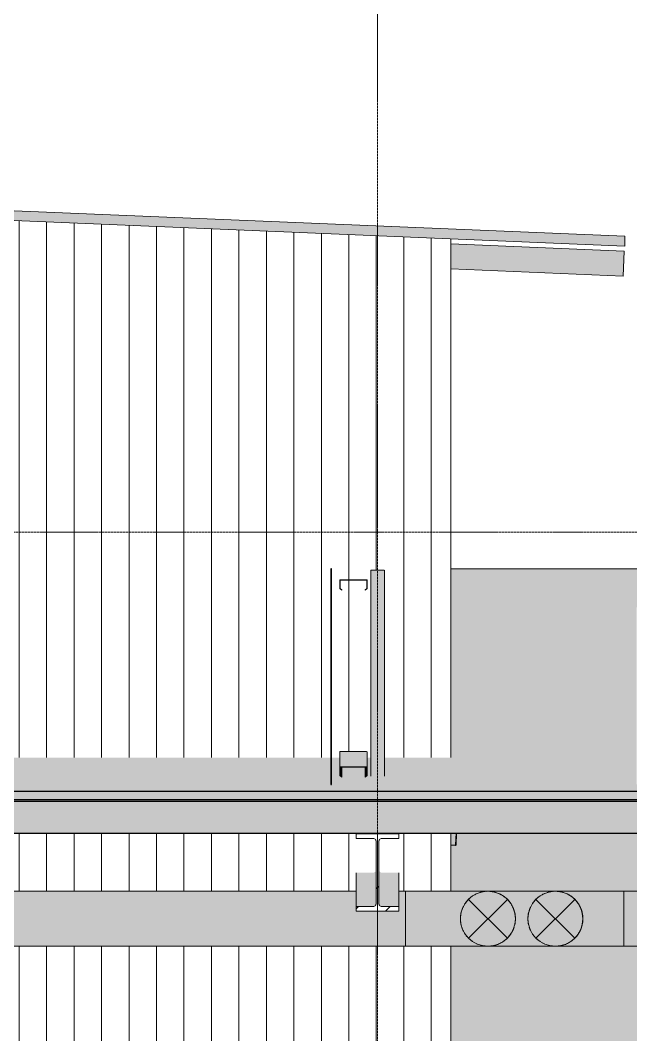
# Model space of a CAD drawing. Header units: inches. Extents: x -54880 to -186, y -265 to 853.
# Drawn here: x -19276.5 to -19098.8, y 105.5 to 401.1 of the extents above; entities that cross this region are included whole.
import ezdxf

# ---------------------------------------------------------------- set-up
doc = ezdxf.new("R2010")
doc.units = ezdxf.units.IN
doc.header["$MEASUREMENT"] = 0
doc.linetypes.add('Grid Line 1_2_', pattern=[0.875, 0.5, -0.125, 0.125, -0.125])
for name, color, linetype, lineweight in [('A-CLNG', 13, 'Continuous', 9), ('A-FLOR-LEVL', 51, 'Continuous', 9), ('A-ROOF', 132, 'Continuous', 9), ('A-WALL-PATT', 111, 'Continuous', 9), ('I-WALL', 2, 'Continuous', 9), ('L-SITE-WALL', 31, 'Continuous', 9), ('M-HVAC-DUCT', 70, 'Continuous', 9), ('M-HVAC-DUCT-ANNO', 70, 'Continuous', 9), ('S-BEAM', 12, 'Continuous', 9), ('S-COLS', 52, 'Continuous', 9), ('S-GRID', 1, 'Continuous', 9)]:
    doc.layers.add(name, color=color, linetype=linetype, lineweight=lineweight)
pattern_1 = [(45, (22032.004, 107.706), (-19.007, 19.007), []), (45, (22032.004, 136.506), (-19.007, 19.007), [])]

# ---------------------------------------------------------------- blocks, each defined once
blk = doc.blocks.new('W-Wide Flange - W21X166-816541-Section 7')
at = {"layer": 'S-BEAM'}
for points in [[(22356.16, 164.02), (22356.25, 164.02), (22356.25, 164.2), (22343.85, 164.2), (22343.85, 164.02), (22351.32, 164.02)], [(22348.79, 142.86), (22348.79, 152.7), (22343.85, 152.7), (22343.85, 142.86), (22346.48, 142.86)], [(22348.79, 142.86), (22349.23, 142.99), (22349.48, 143.2), (22349.66, 143.56), (22349.68, 143.76), (22349.65, 153.36), (22349.41, 152.96), (22348.99, 152.73), (22348.79, 152.7), (22348.79, 142.89)], [(22351.32, 142.86), (22351.31, 152.7), (22350.87, 152.82), (22350.55, 153.15), (22350.43, 153.59), (22350.46, 143.53), (22350.69, 143.13), (22350.93, 142.95), (22351.32, 142.86)], [(22356.16, 142.86), (22356.25, 142.86), (22356.25, 152.7), (22351.32, 152.7), (22351.32, 142.86)]]:
    blk.add_hatch(color=256, dxfattribs=at).paths.add_polyline_path(points, flags=0)
h = blk.add_hatch(dxfattribs=at)
h.set_pattern_fill('FP_10', color=256, style=0, pattern_type=2)
h.set_pattern_definition(pattern_1)
h.paths.add_polyline_path([(22343.85, 141.5), (22356.25, 141.5), (22356.25, 142.86), (22351.12, 142.89), (22350.76, 143.06), (22350.52, 143.37), (22350.43, 143.76), (22350.45, 161.97), (22350.62, 162.33), (22350.93, 162.57), (22351.32, 162.66), (22356.25, 162.66), (22356.25, 164.02), (22343.85, 164.02), (22343.85, 162.66), (22348.99, 162.64), (22349.34, 162.47), (22349.59, 162.16), (22349.68, 161.77), (22349.66, 143.56), (22349.48, 143.2), (22349.17, 142.95), (22348.79, 142.86), (22343.85, 142.86), (22343.85, 142.05)], flags=0)
for p, q in [((22343.85, 164.02), (22343.85, 164.2)), ((22356.25, 164.02), (22356.25, 164.2)), ((22343.85, 152.7), (22343.85, 142.86)), ((22356.25, 142.86), (22356.25, 152.7))]:
    blk.add_line(p, q, dxfattribs=at)
at = {"layer": 'S-BEAM', "lineweight": 15}
for p, q in [((22356.25, 164.02), (22343.85, 164.02)), ((22343.85, 164.02), (22343.85, 162.66)), ((22343.85, 162.66), (22348.79, 162.66)), ((22351.32, 162.66), (22356.25, 162.66)), ((22356.25, 162.66), (22356.25, 164.02)), ((22349.68, 161.77), (22349.68, 143.76)), ((22350.43, 143.76), (22350.43, 161.77)), ((22348.79, 142.86), (22343.85, 142.86)), ((22343.85, 142.86), (22343.85, 141.5)), ((22356.25, 142.86), (22351.32, 142.86)), ((22356.25, 141.5), (22356.25, 142.86)), ((22343.85, 141.5), (22356.25, 141.5))]:
    blk.add_line(p, q, dxfattribs=at)
at = {"layer": 'S-BEAM', "lineweight": 15, "flags": 128}
for points in [[(22348.79, 162.66), (22348.99, 162.64), (22349.17, 162.57), (22349.34, 162.47), (22349.48, 162.33), (22349.59, 162.16), (22349.66, 161.97), (22349.68, 161.77)], [(22350.43, 161.77), (22350.45, 161.97), (22350.52, 162.16), (22350.62, 162.33), (22350.76, 162.47), (22350.93, 162.57), (22351.12, 162.64), (22351.32, 162.66)], [(22349.68, 143.76), (22349.66, 143.56), (22349.59, 143.37), (22349.48, 143.2), (22349.34, 143.06), (22349.17, 142.95), (22348.99, 142.89), (22348.79, 142.86)], [(22351.32, 142.86), (22351.12, 142.89), (22350.93, 142.95), (22350.76, 143.06), (22350.62, 143.2), (22350.52, 143.37), (22350.45, 143.56), (22350.43, 143.76)]]:
    blk.add_lwpolyline(points, dxfattribs=at)
blk = doc.blocks.new('Girt_C - 8_D-947122-Section 7')
at = {"layer": 'S-BEAM', "lineweight": 15}
for p, q in [((22339.05, 237.89), (22339.05, 235.52)), ((22339.16, 235.57), (22339.16, 237.89)), ((22346.87, 238.07), (22339.24, 238.07)), ((22339.24, 237.96), (22346.87, 237.96)), ((22346.94, 237.89), (22346.94, 235.57)), ((22347.05, 235.52), (22347.05, 237.89)), ((22339.05, 235.52), (22339.63, 235.04)), ((22339.7, 235.12), (22339.16, 235.57)), ((22339.63, 235.04), (22339.7, 235.12)), ((22346.94, 235.57), (22346.41, 235.12)), ((22346.41, 235.12), (22346.48, 235.04)), ((22346.48, 235.04), (22347.05, 235.52))]:
    blk.add_line(p, q, dxfattribs=at)
for centre, radius, start, end in [((22339.24, 237.89), 0.188, 90, 180), ((22339.24, 237.89), 0.0782, 90, 176.9576), ((22346.87, 237.89), 0.188, 0, 90), ((22346.87, 237.89), 0.0782, 2.1227, 90)]:
    blk.add_arc(centre, radius, start, end, dxfattribs=at)
blk = doc.blocks.new('Girt_C - 8_D-V218-Section 7')
at = {"layer": 'S-BEAM'}
for points in [[(22339.05, 183.4), (22339.17, 183.57), (22339.24, 183.59), (22339.24, 188.03), (22339.08, 187.94), (22339.05, 187.84)], [(22339.24, 183.59), (22346.87, 183.59), (22346.87, 188.03), (22339.24, 188.03)], [(22347.05, 183.4), (22347.03, 187.94), (22346.87, 188.03), (22346.94, 183.57), (22347.04, 183.47)], [(22339.7, 180.63), (22339.7, 183.48), (22339.24, 183.48), (22339.24, 181.01)]]:
    blk.add_hatch(color=256, dxfattribs=at).paths.add_polyline_path(points, flags=0)
h = blk.add_hatch(dxfattribs=at)
h.set_pattern_fill('FP_10', color=256, style=0, pattern_type=2)
h.set_pattern_definition(pattern_1)
h.paths.add_polyline_path([(22339.63, 180.55), (22339.7, 180.63), (22339.16, 181.08), (22339.16, 183.4), (22339.05, 183.4), (22339.05, 181.03)], flags=0)
h.paths.add_polyline_path([(22346.48, 180.55), (22347.05, 181.03), (22347.05, 183.4), (22346.94, 183.4), (22346.94, 181.08), (22346.41, 180.63), (22346.48, 180.55)], flags=0)
h.paths.add_polyline_path([(22339.24, 183.48), (22346.87, 183.48), (22346.87, 183.59), (22339.24, 183.59)], flags=0)
h = blk.add_hatch(color=256, dxfattribs=at)
h.paths.add_polyline_path([(22346.41, 180.63), (22346.87, 181.01), (22346.87, 183.48), (22346.41, 183.48)], flags=0)
h.paths.add_polyline_path([(22346.87, 181.01), (22346.94, 181.08), (22346.87, 181.03)], flags=0)
for p, q in [((22339.05, 187.84), (22339.05, 183.4)), ((22339.24, 188.03), (22346.87, 188.03)), ((22347.05, 183.4), (22347.05, 187.84)), ((22339.16, 183.57), (22339.16, 183.4)), ((22339.16, 183.57), (22339.16, 183.4)), ((22339.7, 183.48), (22339.7, 180.63)), ((22346.41, 183.48), (22346.41, 180.63)), ((22346.94, 183.57), (22346.94, 183.4)), ((22346.94, 183.57), (22346.94, 183.4))]:
    blk.add_line(p, q, dxfattribs=at)
at = {"layer": 'S-BEAM', "lineweight": 15}
for p, q in [((22339.05, 183.4), (22339.05, 181.03)), ((22339.16, 181.08), (22339.16, 183.4)), ((22346.87, 183.59), (22339.24, 183.59)), ((22339.24, 183.48), (22346.87, 183.48)), ((22346.94, 183.4), (22346.94, 181.08)), ((22347.05, 181.03), (22347.05, 183.4)), ((22339.05, 181.03), (22339.63, 180.55)), ((22339.7, 180.63), (22339.16, 181.08)), ((22339.63, 180.55), (22339.7, 180.63)), ((22346.94, 181.08), (22346.41, 180.63)), ((22346.41, 180.63), (22346.48, 180.55)), ((22346.48, 180.55), (22347.05, 181.03))]:
    blk.add_line(p, q, dxfattribs=at)
at = {"layer": 'S-BEAM', "lineweight": 15, "flags": 128}
for points in [[(22339.24, 183.59), (22339.17, 183.57), (22339.11, 183.53), (22339.07, 183.47), (22339.05, 183.4)], [(22339.16, 183.4), (22339.17, 183.44), (22339.2, 183.47), (22339.24, 183.48)], [(22347.05, 183.4), (22347.04, 183.47), (22347, 183.53), (22346.94, 183.57), (22346.87, 183.59)], [(22346.87, 183.48), (22346.9, 183.47), (22346.93, 183.44), (22346.94, 183.4)]]:
    blk.add_lwpolyline(points, dxfattribs=at)
at = {"layer": 'S-BEAM'}
for centre, start_param, end_param in [((22339.24, 187.84), 1.570796, 3.141593), ((22346.87, 187.84), 0, 1.570796)]:
    blk.add_ellipse(centre, major_axis=(0.188, 0), ratio=0.999133, start_param=start_param, end_param=end_param, dxfattribs=at)
blk = doc.blocks.new('Girt_Z - 8_D-V223-Section 7')
at = {"layer": 'S-BEAM'}
h = blk.add_hatch(color=256, dxfattribs=at)
h.paths.add_polyline_path([(22372.71, 160.66), (22372.72, 160.77), (22371.37, 160.78), (22371.37, 160.72)], flags=0)
h.paths.add_polyline_path([(22372.91, 160.84), (22373, 164.2), (22372.94, 164.2), (22372.8, 160.85)], flags=0)
for p, q in [((22372.94, 164.2), (22372.8, 160.85)), ((22372.91, 160.84), (22373.05, 164.2)), ((22372.72, 160.77), (22371.37, 160.83)), ((22371.37, 160.72), (22372.71, 160.66))]:
    blk.add_line(p, q, dxfattribs=at)
for radius, start in [(0.188, 267.6141), (0.0782, 270.6564)]:
    blk.add_arc((22372.72, 160.85), radius, start, 357.6141, dxfattribs=at)
blk = doc.blocks.new('Dimension Lumber - 2x8-945068-Section 7')
at = {"layer": 'S-BEAM'}
blk.add_hatch(color=256, dxfattribs=at).paths.add_polyline_path([(22421.54, 326.6), (22421.85, 333.84), (22371.37, 335.95), (22371.37, 328.69), (22414.26, 326.9)], flags=0)
for p, q in [((22371.37, 335.95), (22421.85, 333.84)), ((22421.85, 333.84), (22421.54, 326.6)), ((22371.37, 328.69), (22421.54, 326.6))]:
    blk.add_line(p, q, dxfattribs=at)
blk = doc.blocks.new('Round Elbow - 1_5 D-V231-Section 7')
at = {"layer": 'M-HVAC-DUCT'}
for points in [[(22437.47, 139.29), (22437.72, 139.29), (22437.72, 147.29), (22421.72, 147.29), (22421.72, 139.29), (22437.29, 139.29)], [(22444.69, 131.29), (22444.67, 131.36), (22442.59, 131.96), (22442.25, 132.08), (22440.45, 133.31), (22439.31, 134.54), (22438.47, 135.93), (22437.92, 137.51), (22437.72, 139.29), (22421.72, 139.29), (22421.72, 131.29), (22443.94, 131.29)]]:
    blk.add_hatch(color=256, dxfattribs=at).paths.add_polyline_path(points, flags=0)
for p, q in [((22421.72, 139.29), (22421.72, 147.29)), ((22421.72, 131.29), (22421.72, 139.29))]:
    blk.add_line(p, q, dxfattribs=at)
at = {"layer": 'M-HVAC-DUCT', "flags": 128}
for points in [[(22421.72, 147.29), (22422.68, 147.29), (22423.63, 147.29), (22424.59, 147.29), (22425.54, 147.29), (22426.48, 147.29), (22427.42, 147.29), (22428.35, 147.29), (22429.27, 147.29), (22430.17, 147.29), (22431.06, 147.29), (22431.94, 147.29), (22432.8, 147.29), (22433.64, 147.29), (22434.47, 147.29), (22435.27, 147.29), (22436.05, 147.29), (22436.81, 147.29), (22437.54, 147.29), (22437.72, 147.29)], [(22453.72, 139.29), (22453.71, 138.97), (22453.69, 138.65), (22453.66, 138.33), (22453.61, 138.01), (22453.56, 137.7), (22453.49, 137.38)], [(22453.48, 137.36), (22453.41, 137.08), (22453.31, 136.77), (22453.2, 136.47), (22453.09, 136.17), (22452.95, 135.88), (22452.81, 135.59), (22452.66, 135.31), (22452.49, 135.04), (22452.32, 134.77), (22452.13, 134.51), (22451.94, 134.26), (22451.73, 134.01), (22451.52, 133.77), (22451.29, 133.55), (22451.06, 133.33), (22450.81, 133.12), (22450.56, 132.92), (22450.3, 132.73), (22450.04, 132.55), (22449.77, 132.39), (22449.49, 132.23), (22449.2, 132.09), (22448.91, 131.95), (22448.62, 131.83), (22448.32, 131.72), (22448.01, 131.62), (22447.7, 131.54), (22447.39, 131.46), (22447.08, 131.4), (22446.76, 131.35), (22446.44, 131.32), (22446.12, 131.3), (22445.8, 131.29), (22445.72, 131.29)], [(22445.7, 131.29), (22445.64, 131.29), (22445.54, 131.29), (22445.41, 131.29), (22445.24, 131.29), (22445.03, 131.29), (22444.78, 131.29), (22444.5, 131.29), (22444.18, 131.29), (22443.82, 131.29), (22443.43, 131.29), (22443, 131.29), (22442.54, 131.29), (22442.05, 131.29), (22441.52, 131.29), (22440.97, 131.29), (22440.38, 131.29), (22439.76, 131.29), (22439.11, 131.29), (22438.44, 131.29), (22437.74, 131.29), (22437.01, 131.29), (22436.26, 131.29), (22435.48, 131.29), (22434.68, 131.29), (22433.87, 131.29), (22433.03, 131.29), (22432.17, 131.29), (22431.3, 131.29), (22430.41, 131.29), (22429.51, 131.29), (22428.6, 131.29), (22427.67, 131.29), (22426.74, 131.29), (22425.8, 131.29), (22424.85, 131.29), (22423.89, 131.29), (22422.94, 131.29), (22421.98, 131.29), (22421.72, 131.29)]]:
    blk.add_lwpolyline(points, dxfattribs=at)
blk = doc.blocks.new('Round Elbow - 1_5 D-V232-Section 7')
at = {"layer": 'M-HVAC-DUCT'}
for points in [[(22392.82, 139.29), (22393.84, 139.29), (22394.07, 141.2), (22394.89, 143.21), (22395.85, 144.59), (22397.29, 145.87), (22399, 146.77), (22401.06, 147.23), (22383.46, 147.15), (22385.31, 146.61), (22385.7, 146.47), (22387.4, 145.32), (22388.47, 144.22), (22389.4, 142.76), (22389.99, 141.07), (22390.19, 139.29), (22392.05, 139.29)], [(22385.03, 131.29), (22400.79, 131.36), (22398.71, 131.96), (22398.37, 132.08), (22396.85, 133.03), (22395.58, 134.3), (22394.63, 135.81), (22393.99, 137.89), (22393.84, 139.29), (22390.19, 139.29), (22389.95, 137.36), (22389.27, 135.57), (22388.18, 133.98), (22386.68, 132.67), (22385.03, 131.81), (22383.15, 131.34), (22384.6, 131.29)]]:
    blk.add_hatch(color=256, dxfattribs=at).paths.add_polyline_path(points, flags=0)
h = blk.add_hatch(color=256, dxfattribs=at)
h.paths.add_polyline_path([(22401.84, 131.29), (22402.35, 131.34), (22401.32, 131.34)], flags=0)
h.paths.add_polyline_path([(22403.18, 131.44), (22403.62, 131.49), (22403.38, 131.49)], flags=0)
h.paths.add_polyline_path([(22404.96, 131.96), (22405.31, 132.08), (22405.16, 132.06)], flags=0)
h.paths.add_polyline_path([(22406.58, 132.88), (22406.82, 133.03), (22406.73, 133.01)], flags=0)
h.paths.add_polyline_path([(22407.94, 134.14), (22408.09, 134.3), (22408.14, 134.44)], flags=0)
h.paths.add_polyline_path([(22408.97, 135.69), (22409.04, 135.81), (22409.09, 136.02)], flags=0)
h.paths.add_polyline_path([(22409.61, 137.44), (22409.64, 137.51), (22409.84, 139.29)], flags=0)
h.paths.add_polyline_path([(22404.19, 146.89), (22403.62, 147.09), (22403.18, 147.13)], flags=0)
at = {"layer": 'M-HVAC-DUCT', "flags": 128}
for points in [[(22381.94, 147.29), (22382.6, 147.29), (22383.54, 147.29), (22384.47, 147.29), (22385.39, 147.29), (22386.29, 147.29), (22387.18, 147.29), (22388.06, 147.29), (22388.92, 147.29), (22389.76, 147.29), (22390.59, 147.29), (22391.39, 147.29), (22392.17, 147.29), (22392.93, 147.29), (22393.66, 147.29), (22394.37, 147.29), (22395.05, 147.29), (22395.71, 147.29), (22396.33, 147.29), (22396.93, 147.29), (22397.5, 147.29), (22398.03, 147.29), (22398.53, 147.29), (22399, 147.29), (22399.44, 147.29), (22399.84, 147.29), (22400.21, 147.29), (22400.54, 147.29), (22400.83, 147.29), (22401.09, 147.29), (22401.31, 147.29), (22401.49, 147.29), (22401.63, 147.29), (22401.74, 147.29), (22401.81, 147.29), (22401.84, 147.29), (22401.84, 147.29)], [(22401.84, 147.29), (22402.16, 147.28), (22402.48, 147.26), (22402.79, 147.23), (22403.11, 147.18), (22403.43, 147.13), (22403.74, 147.06), (22404.05, 146.97), (22404.35, 146.88), (22404.65, 146.77), (22404.95, 146.65), (22405.24, 146.52), (22405.53, 146.38), (22405.81, 146.23), (22406.09, 146.06), (22406.35, 145.89), (22406.61, 145.7), (22406.87, 145.51), (22407.11, 145.3), (22407.35, 145.08), (22407.58, 144.86), (22407.79, 144.63), (22408, 144.38), (22408.2, 144.13), (22408.39, 143.87), (22408.57, 143.61), (22408.74, 143.34), (22408.89, 143.06), (22409.04, 142.77), (22409.17, 142.48), (22409.29, 142.18), (22409.4, 141.88), (22409.5, 141.58), (22409.59, 141.27), (22409.66, 140.96), (22409.72, 140.65), (22409.77, 140.33), (22409.8, 140.01), (22409.83, 139.69), (22409.84, 139.37), (22409.84, 139.29)], [(22409.84, 139.29), (22409.83, 138.97), (22409.81, 138.65), (22409.78, 138.33), (22409.73, 138.01), (22409.68, 137.7), (22409.61, 137.38), (22409.52, 137.08), (22409.43, 136.77), (22409.32, 136.47), (22409.21, 136.17), (22409.07, 135.88), (22408.93, 135.59), (22408.78, 135.31), (22408.61, 135.04), (22408.44, 134.77), (22408.25, 134.51), (22408.06, 134.26), (22407.85, 134.01), (22407.64, 133.77), (22407.41, 133.55), (22407.18, 133.33), (22406.93, 133.12), (22406.68, 132.92), (22406.42, 132.73), (22406.16, 132.55), (22405.89, 132.39), (22405.61, 132.23), (22405.32, 132.09), (22405.03, 131.95), (22404.74, 131.83), (22404.43, 131.72), (22404.13, 131.62), (22403.82, 131.54), (22403.51, 131.46), (22403.2, 131.4), (22402.88, 131.35), (22402.56, 131.32), (22402.24, 131.3), (22401.92, 131.29), (22401.84, 131.29)], [(22401.84, 131.29), (22401.82, 131.29), (22401.76, 131.29), (22401.66, 131.29), (22401.53, 131.29), (22401.36, 131.29), (22401.15, 131.29), (22400.9, 131.29), (22400.62, 131.29), (22400.3, 131.29), (22399.94, 131.29), (22399.55, 131.29), (22399.12, 131.29), (22398.66, 131.29), (22398.17, 131.29), (22397.64, 131.29), (22397.09, 131.29), (22396.5, 131.29), (22395.88, 131.29), (22395.23, 131.29), (22394.56, 131.29), (22393.86, 131.29), (22393.13, 131.29), (22392.38, 131.29), (22391.6, 131.29), (22390.8, 131.29), (22389.99, 131.29), (22389.15, 131.29), (22388.29, 131.29), (22387.42, 131.29), (22386.53, 131.29), (22385.63, 131.29), (22384.72, 131.29), (22383.79, 131.29), (22382.86, 131.29), (22381.94, 131.29)]]:
    blk.add_lwpolyline(points, dxfattribs=at)
at = {"layer": 'M-HVAC-DUCT'}
for start, end in [(126.4786, 134.2301), (113.0848, 120.6682), (99.6807, 107.183), (90, 93.7389), (86.2611, 90), (72.817, 80.3193), (59.3318, 66.9152), (45.7699, 53.5214), (153.2466, 162.2008), (139.8651, 147.9612), (32.0388, 40.1349), (17.7992, 26.7534), (167.1429, 180), (180, 192.8571), (0, 12.8571), (347.1429, 360), (197.7992, 206.7534), (333.2466, 342.2008), (212.0388, 220.1349), (225.7699, 233.5214), (306.4786, 314.2301), (319.8651, 327.9612), (239.3318, 246.9152), (252.817, 260.3193), (266.2611, 270), (270, 273.7389), (279.6807, 287.183), (293.0848, 300.6682)]:
    blk.add_arc((22401.84, 139.29), 8, start, end, dxfattribs=at)
blk = doc.blocks.new('Round Elbow - 1_5 D-V233-Section 7')
at = {"layer": 'M-HVAC-DUCT'}
for points in [[(22360.05, 139.29), (22374.19, 139.29), (22374.42, 141.2), (22375.1, 143), (22376.2, 144.59), (22377.64, 145.87), (22379.35, 146.77), (22381.41, 147.23), (22358.19, 147.29), (22358.19, 139.29)], [(22381.94, 131.29), (22380.37, 131.5), (22378.72, 132.08), (22377.2, 133.03), (22375.93, 134.3), (22374.98, 135.81), (22374.35, 137.89), (22374.19, 139.29), (22358.19, 139.29), (22358.19, 131.29), (22381.46, 131.29)]]:
    blk.add_hatch(color=256, dxfattribs=at).paths.add_polyline_path(points, flags=0)
h = blk.add_hatch(color=256, dxfattribs=at)
h.paths.add_polyline_path([(22382.19, 131.29), (22382.71, 131.34), (22381.67, 131.34)], flags=0)
h.paths.add_polyline_path([(22383.53, 131.44), (22383.97, 131.49), (22383.73, 131.49)], flags=0)
h.paths.add_polyline_path([(22385.31, 131.96), (22385.66, 132.08), (22385.51, 132.06)], flags=0)
h.paths.add_polyline_path([(22386.93, 132.88), (22387.18, 133.03), (22387.08, 133.01)], flags=0)
h.paths.add_polyline_path([(22388.29, 134.14), (22388.44, 134.3), (22388.49, 134.44)], flags=0)
h.paths.add_polyline_path([(22389.32, 135.69), (22389.4, 135.81), (22389.44, 136.02)], flags=0)
h.paths.add_polyline_path([(22389.96, 137.44), (22389.99, 137.51), (22390.05, 138.15)], flags=0)
h.paths.add_polyline_path([(22384.54, 146.89), (22383.97, 147.09), (22383.53, 147.13)], flags=0)
for p, q in [((22358.19, 139.29), (22358.19, 147.29)), ((22358.19, 131.29), (22358.19, 139.29))]:
    blk.add_line(p, q, dxfattribs=at)
at = {"layer": 'M-HVAC-DUCT', "flags": 128}
for points in [[(22358.19, 147.29), (22359.15, 147.29), (22360.11, 147.29), (22361.06, 147.29), (22362.01, 147.29), (22362.96, 147.29), (22363.89, 147.29), (22364.82, 147.29), (22365.74, 147.29), (22366.64, 147.29), (22367.53, 147.29), (22368.41, 147.29), (22369.27, 147.29), (22370.11, 147.29), (22370.94, 147.29), (22371.74, 147.29), (22372.52, 147.29), (22373.28, 147.29), (22374.01, 147.29), (22374.72, 147.29), (22375.41, 147.29), (22376.06, 147.29), (22376.69, 147.29), (22377.28, 147.29), (22377.85, 147.29), (22378.38, 147.29), (22378.89, 147.29), (22379.36, 147.29), (22379.79, 147.29), (22380.19, 147.29), (22380.56, 147.29), (22380.89, 147.29), (22381.18, 147.29), (22381.44, 147.29), (22381.66, 147.29), (22381.84, 147.29), (22381.98, 147.29), (22382.09, 147.29), (22382.16, 147.29), (22382.19, 147.29), (22382.19, 147.29)], [(22382.19, 147.29), (22382.51, 147.28), (22382.83, 147.26), (22383.15, 147.23), (22383.46, 147.18), (22383.78, 147.13), (22384.09, 147.06), (22384.4, 146.97), (22384.71, 146.88), (22385.01, 146.77), (22385.3, 146.65), (22385.6, 146.52), (22385.88, 146.38), (22386.16, 146.23), (22386.44, 146.06), (22386.71, 145.89), (22386.97, 145.7), (22387.22, 145.51), (22387.46, 145.3), (22387.7, 145.08), (22387.93, 144.86), (22388.15, 144.63), (22388.35, 144.38), (22388.55, 144.13), (22388.74, 143.87), (22388.92, 143.61), (22389.09, 143.34), (22389.24, 143.06), (22389.39, 142.77), (22389.52, 142.48), (22389.64, 142.18), (22389.75, 141.88), (22389.85, 141.58), (22389.94, 141.27), (22390.01, 140.96), (22390.07, 140.65), (22390.12, 140.33), (22390.16, 140.01), (22390.18, 139.69), (22390.19, 139.37), (22390.19, 139.29)], [(22390.19, 139.29), (22390.18, 138.97), (22390.16, 138.65), (22390.13, 138.33), (22390.09, 138.01), (22390.03, 137.7), (22389.96, 137.38)], [(22389.95, 137.36), (22389.88, 137.08), (22389.78, 136.77), (22389.68, 136.47), (22389.56, 136.17), (22389.43, 135.88), (22389.28, 135.59), (22389.13, 135.31), (22388.97, 135.04), (22388.79, 134.77), (22388.61, 134.51), (22388.41, 134.26), (22388.2, 134.01), (22387.99, 133.77), (22387.76, 133.55), (22387.53, 133.33), (22387.29, 133.12), (22387.04, 132.92), (22386.78, 132.73), (22386.51, 132.55), (22386.24, 132.39), (22385.96, 132.23), (22385.67, 132.09), (22385.38, 131.95), (22385.09, 131.83), (22384.79, 131.72), (22384.48, 131.62), (22384.17, 131.54), (22383.86, 131.46), (22383.55, 131.4), (22383.23, 131.35), (22382.91, 131.32), (22382.59, 131.3), (22382.28, 131.29), (22382.19, 131.29)], [(22382.19, 131.29), (22382.17, 131.29), (22382.11, 131.29), (22382.02, 131.29), (22381.88, 131.29), (22381.71, 131.29), (22381.5, 131.29), (22381.25, 131.29), (22380.97, 131.29), (22380.65, 131.29), (22380.29, 131.29), (22379.9, 131.29), (22379.48, 131.29), (22379.02, 131.29), (22378.52, 131.29), (22378, 131.29), (22377.44, 131.29), (22376.85, 131.29), (22376.23, 131.29), (22375.58, 131.29), (22374.91, 131.29), (22374.21, 131.29), (22373.48, 131.29), (22372.73, 131.29), (22371.95, 131.29), (22371.16, 131.29), (22370.34, 131.29), (22369.5, 131.29), (22368.65, 131.29), (22367.77, 131.29), (22366.89, 131.29), (22365.98, 131.29), (22365.07, 131.29), (22364.14, 131.29), (22363.21, 131.29), (22362.27, 131.29), (22361.32, 131.29), (22360.36, 131.29), (22359.41, 131.29), (22358.45, 131.29), (22358.19, 131.29)]]:
    blk.add_lwpolyline(points, dxfattribs=at)
at = {"layer": 'M-HVAC-DUCT'}
for start, end in [(126.4786, 134.2301), (113.0848, 120.6682), (99.6807, 107.183), (90, 93.7389), (86.2611, 90), (72.817, 80.3193), (59.3318, 66.9152), (45.7699, 53.5214), (153.2466, 162.2008), (139.8651, 147.9612), (32.0388, 40.1349), (17.7992, 26.7534), (167.1429, 180), (180, 192.8571), (0, 12.8571), (347.1429, 0), (197.7992, 206.7534), (333.2466, 342.2008), (212.0388, 220.1349), (225.7699, 233.5214), (306.4786, 314.2301), (319.8651, 327.9612), (239.3318, 246.9152), (252.817, 260.3193), (266.2611, 270), (270, 273.7389), (279.6807, 287.183), (293.0848, 300.6682)]:
    blk.add_arc((22382.19, 139.29), 8, start, end, dxfattribs=at)

msp = doc.modelspace()

# ---------------------------------------------------------------- hatches: boundary and pattern name
at = {"layer": 'A-CLNG'}
msp.add_hatch(color=256, dxfattribs=at).paths.add_polyline_path([(-19398.79, 164.2), (-18735.87, 164.2), (-18735.87, 173.96), (-20622.37, 173.96), (-20622.37, 164.2), (-19408.47, 164.2)], flags=0)
at = {"layer": 'A-ROOF', "lineweight": 5}
msp.add_hatch(color=256, dxfattribs=at).paths.add_polyline_path([(-19100.49, 335.33), (-19100.49, 338.21), (-20400.24, 392.37), (-20400.24, 389.49), (-19108.29, 335.66)], flags=0)
h = msp.add_hatch(color=256, dxfattribs=at)
h.paths.add_polyline_path([(-19175.49, 183.4), (-19175.6, 183.53), (-19175.52, 183.4), (-19175.51, 183.4)], flags=0)
h.paths.add_polyline_path([(-19183.49, 183.4), (-19183.38, 183.4), (-19183.47, 183.49), (-19183.49, 183.4)], flags=0)
h.paths.add_polyline_path([(-20633.49, 176.41), (-19080.82, 176.41), (-19080.85, 178.5), (-19097.08, 178.5), (-19097.08, 186.99), (-19151.18, 186.99), (-19151.18, 186.25), (-19170.54, 186.2), (-19170.57, 180.84), (-19171.63, 180.78), (-19174.44, 180.84), (-19174.44, 186.25), (-19175.49, 186.17), (-19175.52, 181.01), (-19176.07, 180.55), (-19176.14, 180.63), (-19176.14, 183.48), (-19182.85, 183.48), (-19182.92, 180.55), (-19183.49, 181.08), (-19183.49, 186.25), (-19185.87, 186.25), (-19185.87, 178.41), (-19186.12, 178.41), (-19186.12, 186.25), (-20401.12, 186.32), (-20401.12, 187.53), (-20633.49, 187.53)], flags=0)
h.paths.add_polyline_path([(-18735.87, 176.41), (-18735.87, 186.99), (-18788.68, 186.91), (-18788.68, 183.08), (-18788.77, 183.08), (-18788.77, 181.29), (-18789, 181.19), (-18790.8, 181.01), (-18795.06, 180.85), (-18800.77, 180.79), (-18807.68, 180.88), (-18811.86, 181.1), (-18812.77, 181.29), (-18812.77, 183.08), (-18821.39, 183.08), (-18821.39, 180.75), (-18821.62, 180.66), (-18823.41, 180.48), (-18827.47, 180.32), (-18833.39, 180.25), (-18840.05, 180.34), (-18844.47, 180.56), (-18845.39, 180.75), (-18845.39, 183.08), (-18852.06, 183.08), (-18852.06, 186.99), (-18900.06, 186.99), (-18900.06, 185.01), (-18895.3, 185.01), (-18895.3, 181), (-18895.51, 180.9), (-18897.17, 180.71), (-18900.3, 180.56), (-18906.87, 180.43), (-18914.62, 180.46), (-18920.02, 180.63), (-18922.75, 180.85), (-18923.3, 181), (-18923.3, 183.08), (-18929.49, 182.99), (-18929.56, 180.8), (-18929.81, 180.72), (-18931.52, 180.54), (-18936.01, 180.35), (-18943.67, 180.26), (-18951.43, 180.36), (-18955.75, 180.56), (-18957.41, 180.8), (-18957.49, 180.84), (-18957.5, 183.08), (-18963.43, 183.08), (-18963.43, 186.99), (-18977.54, 186.99), (-18977.56, 186.87), (-18978.63, 186.81), (-18981.44, 186.87), (-18981.44, 186.99), (-19007.87, 186.99), (-19007.87, 183.78), (-19009.68, 183.78), (-19009.68, 182.29), (-19009.88, 182.22), (-19011.45, 182.08), (-19015.9, 181.97), (-19021.15, 181.99), (-19024.89, 182.15), (-19025.68, 182.29), (-19025.68, 183.78), (-19029.33, 183.78), (-19029.33, 181.97), (-19029.53, 181.89), (-19031.07, 181.76), (-19035.66, 181.64), (-19037.58, 181.63), (-19037.58, 178.5), (-19051.04, 178.5), (-19051.04, 176.41), (-18759.68, 176.41)], flags=0)
h.paths.add_polyline_path([(-19067.33, 176.41), (-19063.33, 176.41), (-19063.33, 178.5), (-19072.84, 178.5), (-19072.84, 176.41), (-19069.55, 176.41)], flags=0)
at = {"layer": 'A-ROOF'}
msp.add_hatch(color=256, dxfattribs=at).paths.add_polyline_path([(-18735.87, 173.54), (-18735.87, 176.41), (-20633.49, 176.41), (-20633.49, 173.54), (-18759.68, 173.54)], flags=0)
at = {"layer": 'A-WALL-PATT'}
h = msp.add_hatch(dxfattribs=at)
h.set_pattern_fill('FP_14', color=256, style=0, pattern_type=2)
h.set_pattern_definition([(90, (22307.131, 0), (-8, 5e-16), [])])
h.paths.add_polyline_path([(-20037.9, 0), (-19270.06, 0), (-19270.06, 2), (-19269.12, 2), (-19269.12, 91), (-19270.06, 91), (-19270.06, 93), (-19269.12, 93), (-19269.12, 98.45), (-19151.18, 98.45), (-19151.18, 131.29), (-20109.31, 131.29), (-20109.31, 0)], flags=0)
h.paths.add_polyline_path([(-20057.26, 147.29), (-19902.44, 147.29), (-19902.44, 152.7), (-19897.27, 152.73), (-19896.88, 152.97), (-19896.65, 153.36), (-19896.62, 153.59), (-19896.64, 161.97), (-19896.81, 162.33), (-19897.12, 162.57), (-19897.51, 162.66), (-19902.44, 162.66), (-19902.44, 164.2), (-20109.31, 164.2), (-20109.31, 147.29), (-20076.63, 147.29)], flags=0)
h.paths.add_polyline_path([(-19766.76, 147.29), (-19661.19, 147.29), (-19661.19, 152.7), (-19656.02, 152.73), (-19655.63, 152.97), (-19655.4, 153.36), (-19655.37, 153.59), (-19655.39, 161.97), (-19655.56, 162.33), (-19655.87, 162.57), (-19656.26, 162.66), (-19661.19, 162.66), (-19661.19, 164.2), (-19890.04, 164.2), (-19890.04, 162.66), (-19895.18, 162.64), (-19895.53, 162.47), (-19895.78, 162.16), (-19895.87, 161.77), (-19895.84, 153.36), (-19895.6, 152.96), (-19895.21, 152.73), (-19894.98, 152.7), (-19890.04, 152.7), (-19890.04, 147.29), (-19805.49, 147.29)], flags=0)
h.paths.add_polyline_path([(-19185.75, 147.29), (-19178.69, 147.29), (-19178.69, 152.7), (-19173.52, 152.73), (-19173.13, 152.97), (-19172.9, 153.36), (-19172.87, 153.59), (-19172.89, 161.97), (-19173.06, 162.33), (-19173.37, 162.57), (-19173.76, 162.66), (-19178.69, 162.66), (-19178.69, 164.2), (-19407.9, 164.2), (-19407.9, 162.66), (-19413.04, 162.64), (-19413.39, 162.47), (-19413.64, 162.16), (-19413.73, 161.77), (-19413.7, 153.36), (-19413.46, 152.96), (-19413.07, 152.73), (-19412.84, 152.7), (-19407.9, 152.7), (-19407.9, 147.29), (-19205.12, 147.29)], flags=0)
h.paths.add_polyline_path([(-19161.97, 147.29), (-19151.18, 147.3), (-19151.18, 164.2), (-19166.29, 164.2), (-19166.29, 162.66), (-19171.43, 162.64), (-19171.78, 162.47), (-19172.03, 162.16), (-19172.12, 161.77), (-19172.09, 153.36), (-19171.85, 152.96), (-19171.46, 152.73), (-19171.23, 152.7), (-19166.29, 152.7), (-19166.29, 147.29), (-19164.36, 147.29)], flags=0)
h.paths.add_polyline_path([(-19648.79, 147.29), (-19420.3, 147.29), (-19420.3, 152.7), (-19415.13, 152.73), (-19414.74, 152.97), (-19414.51, 153.36), (-19414.48, 153.59), (-19414.5, 161.97), (-19414.67, 162.33), (-19414.98, 162.57), (-19415.37, 162.66), (-19420.3, 162.66), (-19420.3, 164.2), (-19648.79, 164.2), (-19648.79, 162.66), (-19653.93, 162.64), (-19654.28, 162.47), (-19654.53, 162.16), (-19654.62, 161.77), (-19654.59, 153.36), (-19654.35, 152.96), (-19653.96, 152.73), (-19653.73, 152.7), (-19648.79, 152.7), (-19648.79, 151.42)], flags=0)
h.paths.add_polyline_path([(-19166.39, 186.25), (-19151.18, 186.25), (-19151.18, 337.45), (-20228.83, 382.35), (-20228.83, 240), (-20399.24, 240), (-20399.24, 186.25), (-19186.12, 186.25), (-19186.12, 241.25), (-19185.87, 241.25), (-19185.87, 186.25), (-19183.49, 186.25), (-19183.44, 187.97), (-19183.31, 188.03), (-19175.55, 187.97), (-19175.49, 187.84), (-19175.49, 186.25), (-19174.44, 186.25), (-19174.44, 240.83), (-19170.54, 240.83), (-19170.54, 186.25)], flags=0)
h.paths.add_polyline_path([(-19182.92, 235.04), (-19183.49, 235.57), (-19183.49, 237.89), (-19183.38, 237.89), (-19183.31, 235.5), (-19182.85, 235.12)], flags=0)
h.paths.add_polyline_path([(-19176.07, 235.04), (-19176.07, 235.18), (-19175.6, 235.57), (-19175.6, 237.89), (-19175.49, 237.89), (-19175.49, 235.52), (-19175.6, 235.43)], flags=0)
h.paths.add_polyline_path([(-19182.92, 237.96), (-19183.31, 237.96), (-19183.31, 238.07), (-19175.68, 238.07), (-19175.68, 237.96), (-19182.85, 237.96)], flags=0)
at = {"layer": 'I-WALL'}
h = msp.add_hatch(color=256, dxfattribs=at)
h.paths.add_polyline_path([(-18798.42, 0), (-18741.24, 0), (-18741.18, 151.86), (-18739.7, 151.86), (-18739.49, 153.07), (-18788.77, 155.13), (-18788.73, 153.62), (-18787.18, 153.56), (-18786.72, 152.96), (-18786.86, 152.96), (-18787.24, 153.45), (-18788.77, 153.45), (-18788.77, 130.79), (-18789.03, 128.36), (-18789.85, 125.88), (-18790.9, 123.99), (-18792.52, 122.11), (-18794.11, 120.81), (-18796.18, 119.7), (-18798.43, 119.02), (-18800.77, 118.79), (-18803.26, 119.06), (-18805.7, 119.88), (-18807.44, 120.81), (-18809.46, 122.55), (-18810.9, 124.4), (-18811.89, 126.3), (-18812.58, 128.8), (-18812.77, 131.01), (-18812.77, 156.13), (-18821.39, 156.48), (-18821.39, 127.38), (-18821.64, 124.95), (-18822.47, 122.47), (-18823.52, 120.58), (-18825.13, 118.7), (-18826.72, 117.4), (-18828.8, 116.29), (-18831.05, 115.61), (-18833.39, 115.38), (-18835.73, 115.61), (-18838.31, 116.47), (-18840.06, 117.4), (-18841.99, 119.03), (-18843.52, 120.99), (-18844.51, 122.88), (-18845.19, 125.39), (-18845.39, 127.98), (-18845.39, 157.48), (-18895.3, 159.56), (-18895.31, 124.68), (-18895.54, 122.24), (-18896.45, 119.34), (-18897.39, 117.45), (-18898.95, 115.39), (-18900.94, 113.6), (-18903.43, 112.15), (-18905.47, 111.36), (-18908, 110.88), (-18910.59, 110.88), (-18913.31, 111.43), (-18915.89, 112.51), (-18916.61, 112.92), (-18918.32, 114.12), (-18920.06, 115.88), (-18921.61, 118.22), (-18922.56, 120.46), (-18923.1, 122.53), (-18923.3, 125.74), (-18923.3, 160.73), (-18929.49, 160.99), (-18929.51, 145.23), (-18929.73, 142.8), (-18930.65, 139.9), (-18931.59, 138.01), (-18933.15, 135.95), (-18935.14, 134.16), (-18937.62, 132.7), (-18939.66, 131.91), (-18942.2, 131.44), (-18944.87, 131.45), (-18947.51, 131.74), (-18949.16, 132.23), (-18950.84, 132.94), (-18953.27, 134.45), (-18954.57, 135.57), (-18955.58, 136.67), (-18956.09, 137.36), (-18957.61, 140.08), (-18958.48, 142.61), (-18958.65, 144.4), (-18958.79, 145.38), (-18958.4, 148.4), (-18957.88, 150.13), (-18957.49, 151.33), (-18957.49, 162.16), (-18973.29, 162.81), (-18973.29, 162.66), (-18978.43, 162.64), (-18978.78, 162.47), (-18979.03, 162.16), (-18979.12, 161.77), (-18979.09, 153.89), (-18978.86, 153.5), (-18978.43, 153.26), (-18977.56, 153.24), (-18973.29, 153.24), (-18973.29, 141.5), (-18976.49, 141.5), (-18976.49, 0), (-18953.35, 0)], flags=0)
h.paths.add_polyline_path([(-18982.49, 0), (-18982.49, 141.5), (-18985.69, 141.5), (-18985.69, 153.24), (-18980.53, 153.27), (-18980.13, 153.5), (-18979.9, 153.89), (-18979.87, 154.12), (-18979.89, 161.97), (-18980.06, 162.33), (-18980.37, 162.57), (-18980.76, 162.66), (-18985.69, 162.66), (-18985.69, 163.33), (-19006.53, 164.2), (-19009.68, 164.2), (-19009.68, 139.29), (-19009.92, 137.36), (-19010.6, 135.57), (-19011.97, 133.74), (-19013.42, 132.56), (-19014.84, 131.81), (-19016.72, 131.34), (-19151.18, 131.27), (-19151.18, 98.45), (-19153.09, 98.45), (-19153.09, 93), (-18992.13, 93), (-18992.13, 0)], flags=0)
h.paths.add_polyline_path([(-19045.61, 147.29), (-19045.33, 147.29), (-19045.33, 164.2), (-19051.04, 164.2), (-19051.04, 163.29), (-19049.18, 163.29), (-19049.18, 147.29), (-19047.08, 147.29)], flags=0)
h.paths.add_polyline_path([(-19025.87, 147.29), (-19025.68, 147.29), (-19025.68, 164.2), (-19029.33, 164.2), (-19029.33, 147.29), (-19025.96, 147.29)], flags=0)
h.paths.add_polyline_path([(-19068.16, 147.29), (-19065.18, 147.29), (-19065.18, 163.29), (-19063.33, 163.29), (-19063.33, 164.2), (-19072.84, 164.2), (-19072.82, 163.29), (-19068.83, 163.29), (-19068.83, 147.29), (-19068.21, 147.29)], flags=0)
h.paths.add_polyline_path([(-19085.11, 147.29), (-19084.83, 147.29), (-19084.83, 163.29), (-19080.82, 163.29), (-19080.84, 164.2), (-19089.45, 164.2), (-19089.69, 158.34), (-19089.8, 158.35), (-19089.55, 164.2), (-19149.5, 164.2), (-19149.64, 160.84), (-19149.75, 160.85), (-19149.64, 164.2), (-19151.18, 164.2), (-19151.18, 160.83), (-19149.82, 160.77), (-19149.83, 160.66), (-19151.18, 160.66), (-19151.18, 147.29), (-19086.58, 147.29)], flags=0)
h.paths.add_polyline_path([(-18850.09, 148.17), (-18852.46, 148.27), (-18852.92, 148.87), (-18852.78, 148.87), (-18852.4, 148.38), (-18850.08, 148.28)], flags=0)
h.paths.add_polyline_path([(-18849.9, 148.35), (-18850.01, 148.36), (-18849.69, 155.98), (-18849.58, 155.97), (-18849.77, 151.42)], flags=0)
h.paths.add_polyline_path([(-18969.99, 153.17), (-18972.35, 153.27), (-18972.81, 153.86), (-18972.67, 153.86), (-18972.3, 153.37), (-18969.98, 153.28)], flags=0)
h.paths.add_polyline_path([(-18969.79, 153.35), (-18969.9, 153.35), (-18969.59, 160.97), (-18969.48, 160.97), (-18969.68, 156.11)], flags=0)
h.paths.add_polyline_path([(-18846.76, 155.4), (-18847.18, 155.95), (-18849.5, 156.05), (-18849.49, 156.16), (-18847.13, 156.06), (-18846.67, 155.46)], flags=0)
h.paths.add_polyline_path([(-19089.88, 158.16), (-19092.25, 158.26), (-19092.71, 158.86), (-19092.57, 158.86), (-19092.19, 158.37), (-19089.88, 158.27)], flags=0)
h.paths.add_polyline_path([(-18966.65, 160.39), (-18967.08, 160.95), (-18969.4, 161.04), (-18969.39, 161.15), (-18967.02, 161.05), (-18966.57, 160.46)], flags=0)
at = {"layer": 'L-SITE-WALL'}
msp.add_hatch(color=256, dxfattribs=at).paths.add_polyline_path([(-19185.87, 178.41), (-19185.87, 241.25), (-19186.12, 241.25), (-19186.12, 178.41)], flags=0)
h = msp.add_hatch(color=256, dxfattribs=at)
h.paths.add_polyline_path([(-18735.87, 159.39), (-18735.87, 162.58), (-18736.25, 162.66), (-18741.18, 162.66), (-18741.18, 164.2), (-18788.77, 164.2), (-18788.73, 161.6), (-18740.32, 159.58)], flags=0)
h.paths.add_polyline_path([(-18812.77, 162.6), (-18812.77, 164.2), (-18821.39, 164.2), (-18821.39, 162.96), (-18815.39, 162.71)], flags=0)
h.paths.add_polyline_path([(-18845.39, 163.96), (-18845.39, 164.2), (-18851.18, 164.2), (-18846.83, 164.02)], flags=0)
h.paths.add_polyline_path([(-18735.87, 186.99), (-18735.87, 241.25), (-18788.68, 241.25), (-18788.68, 186.99), (-18759.68, 186.99)], flags=0)
h.paths.add_polyline_path([(-18852.06, 186.99), (-18852.06, 241.25), (-18900.06, 241.25), (-18900.06, 186.99), (-18856.52, 186.99)], flags=0)
h.paths.add_polyline_path([(-18963.43, 186.99), (-18963.43, 241.25), (-19151.18, 241.25), (-19151.18, 186.99), (-19097.08, 186.99), (-19097.08, 230), (-19037.58, 230), (-19037.58, 227.4), (-19007.87, 227.4), (-19007.87, 186.99), (-18981.44, 186.99), (-18981.44, 240.83), (-18977.54, 240.83), (-18977.54, 186.99), (-18972.72, 186.99)], flags=0)
at = {"layer": 'M-HVAC-DUCT', "lineweight": 5}
for points in [[(-20109.31, 139.29), (-19164.36, 139.29), (-19164.36, 147.29), (-19166.29, 147.29), (-19166.29, 141.5), (-19178.69, 141.5), (-19178.69, 147.29), (-19407.9, 147.29), (-19407.9, 141.5), (-19420.3, 141.5), (-19420.3, 147.29), (-19648.79, 147.29), (-19648.79, 141.5), (-19661.19, 141.5), (-19661.19, 147.29), (-19890.04, 147.2), (-19890.04, 141.5), (-19902.44, 141.5), (-19902.44, 147.29), (-20109.31, 147.24), (-20109.31, 139.72)], [(-19111.32, 139.29), (-19100.83, 139.29), (-19100.83, 147.29), (-19119.75, 147.23), (-19117.58, 146.61), (-19117.24, 146.49), (-19115.72, 145.54), (-19114.45, 144.27), (-19113.5, 142.76), (-19112.91, 141.05), (-19112.71, 139.29), (-19112.29, 139.29)], [(-19611.83, 131.29), (-19164.36, 131.29), (-19164.36, 139.29), (-20109.31, 139.29), (-20109.31, 131.29), (-19650.56, 131.29)], [(-19117.97, 131.29), (-19100.83, 131.29), (-19100.83, 139.29), (-19112.71, 139.29), (-19112.94, 137.37), (-19113.63, 135.57), (-19114.72, 133.98), (-19116.22, 132.67), (-19117.97, 131.78), (-19119.75, 131.34), (-19118.93, 131.29)]]:
    msp.add_hatch(color=256, dxfattribs=at).paths.add_polyline_path(points, flags=0)
at = {"layer": 'M-HVAC-DUCT-ANNO'}
for points in [[(-19139.39, 131.34), (-19137.34, 131.9), (-19135.81, 132.7), (-19134.37, 133.98), (-19133.27, 135.57), (-19132.59, 137.37), (-19132.36, 139.29), (-19132.59, 141.2), (-19133.27, 143), (-19134.37, 144.59), (-19135.81, 145.87), (-19137.52, 146.77), (-19139.39, 147.23), (-19141.32, 147.23), (-19143.25, 146.73), (-19144.9, 145.87), (-19146.35, 144.59), (-19147.44, 143), (-19148.12, 141.2), (-19148.36, 139.29), (-19148.12, 137.36), (-19147.44, 135.57), (-19146.35, 133.98), (-19144.84, 132.67), (-19143.19, 131.81), (-19141.32, 131.34)], [(-19119.75, 131.34), (-19117.87, 131.81), (-19116.16, 132.7), (-19114.72, 133.98), (-19113.63, 135.57), (-19112.94, 137.37), (-19112.71, 139.29), (-19112.94, 141.2), (-19113.63, 143), (-19114.72, 144.59), (-19116.16, 145.87), (-19117.97, 146.79), (-19119.75, 147.23), (-19121.67, 147.23), (-19123.61, 146.73), (-19125.25, 145.87), (-19126.7, 144.59), (-19127.79, 143), (-19128.48, 141.2), (-19128.71, 139.29), (-19128.47, 137.36), (-19127.65, 135.37), (-19126.7, 133.98), (-19125.2, 132.67), (-19123.55, 131.81), (-19121.67, 131.34)]]:
    msp.add_hatch(color=256, dxfattribs=at).paths.add_polyline_path(points, flags=0)
at = {"layer": 'S-COLS', "lineweight": 5}
for points in [[(-19172.49, 180.78), (-19172.49, 240.83), (-19174.44, 240.83), (-19174.44, 180.84), (-19172.92, 180.78), (-19172.55, 180.78)], [(-19172.49, 180.78), (-19170.54, 180.84), (-19170.54, 240.83), (-19172.49, 240.83), (-19172.49, 184.23)]]:
    msp.add_hatch(color=256, dxfattribs=at).paths.add_polyline_path(points, flags=0)

# ---------------------------------------------------------------- linework, layer by layer
at = {"layer": 'A-CLNG', "lineweight": 25}
for p, q in [((-18735.87, 173.96), (-20622.37, 173.96)), ((-20622.37, 164.2), (-18735.87, 164.2))]:
    msp.add_line(p, q, dxfattribs=at)
at = {"layer": 'A-FLOR-LEVL', "linetype": 'Grid Line 1_2_'}
msp.add_line((-21160.95, 252), (-18295.17, 252), dxfattribs=at)
at = {"layer": 'A-ROOF'}
for p, q in [((-20400.24, 392.37), (-19100.49, 338.21)), ((-19100.49, 335.33), (-20400.24, 389.49)), ((-19100.49, 338.21), (-19100.49, 335.33))]:
    msp.add_line(p, q, dxfattribs=at)
at = {"layer": 'A-ROOF', "lineweight": 25}
for p, q in [((-18735.87, 176.41), (-20633.49, 176.41)), ((-20109.31, 173.54), (-18735.87, 173.54))]:
    msp.add_line(p, q, dxfattribs=at)
at = {"layer": 'L-SITE-WALL'}
for p, q in [((-19151.18, 186.25), (-19151.18, 337.45)), ((-18963.43, 241.25), (-19151.18, 241.25)), ((-19151.18, 147.29), (-19151.18, 164.2)), ((-19151.18, 98.45), (-19151.18, 131.29))]:
    msp.add_line(p, q, dxfattribs=at)
at = {"layer": 'L-SITE-WALL', "lineweight": 25}
for p, q in [((-19185.87, 241.25), (-19186.12, 241.25)), ((-19186.12, 241.25), (-19186.12, 178.41)), ((-19185.87, 178.41), (-19185.87, 241.25)), ((-19186.12, 178.41), (-19185.87, 178.41))]:
    msp.add_line(p, q, dxfattribs=at)
at = {"layer": 'M-HVAC-DUCT'}
for p, q in [((-19178.69, 147.29), (-19407.9, 147.29)), ((-19164.36, 147.29), (-19166.29, 147.29)), ((-19164.36, 147.29), (-19164.36, 131.29)), ((-19100.83, 147.29), (-19120.95, 147.29)), ((-19100.83, 147.29), (-19100.83, 131.29)), ((-20109.31, 131.29), (-19164.36, 131.29)), ((-19120.95, 131.29), (-19100.83, 131.29))]:
    msp.add_line(p, q, dxfattribs=at)
at = {"layer": 'M-HVAC-DUCT-ANNO'}
for p, q in [((-19146.01, 144.94), (-19134.7, 133.63)), ((-19134.7, 144.94), (-19146.01, 133.63)), ((-19126.37, 144.94), (-19115.05, 133.63)), ((-19115.05, 144.94), (-19126.37, 133.63))]:
    msp.add_line(p, q, dxfattribs=at)
for centre, start, end in [((-19140.36, 139.29), 0, 180), ((-19120.71, 139.29), 0, 180), ((-19140.36, 139.29), 180, 360), ((-19120.71, 139.29), 180, 360)]:
    msp.add_arc(centre, 8, start, end, dxfattribs=at)
at = {"layer": 'S-COLS'}
for p, q in [((-19174.49, 240.83), (-19174.49, 180.8)), ((-19172.49, 240.83), (-19174.44, 240.83)), ((-19170.54, 240.83), (-19172.49, 240.83)), ((-19170.49, 180.8), (-19170.49, 240.83))]:
    msp.add_line(p, q, dxfattribs=at)
at = {"layer": 'S-GRID', "linetype": 'Grid Line 1_2_'}
msp.add_line((-19172.49, -132), (-19172.49, 648.66), dxfattribs=at)

# ---------------------------------------------------------------- block references
at = {"layer": 'M-HVAC-DUCT'}
for name in ['Round Elbow - 1_5 D-V233-Section 7', 'Round Elbow - 1_5 D-V232-Section 7', 'Round Elbow - 1_5 D-V231-Section 7']:
    msp.add_blockref(name, (-41522.55, 0), dxfattribs=at)
at = {"layer": 'S-BEAM'}
for name in ['Dimension Lumber - 2x8-945068-Section 7', 'Girt_C - 8_D-947122-Section 7', 'Girt_C - 8_D-V218-Section 7', 'W-Wide Flange - W21X166-816541-Section 7', 'Girt_Z - 8_D-V223-Section 7']:
    msp.add_blockref(name, (-41522.55, 0), dxfattribs=at)

doc.saveas('drawing.dxf')
